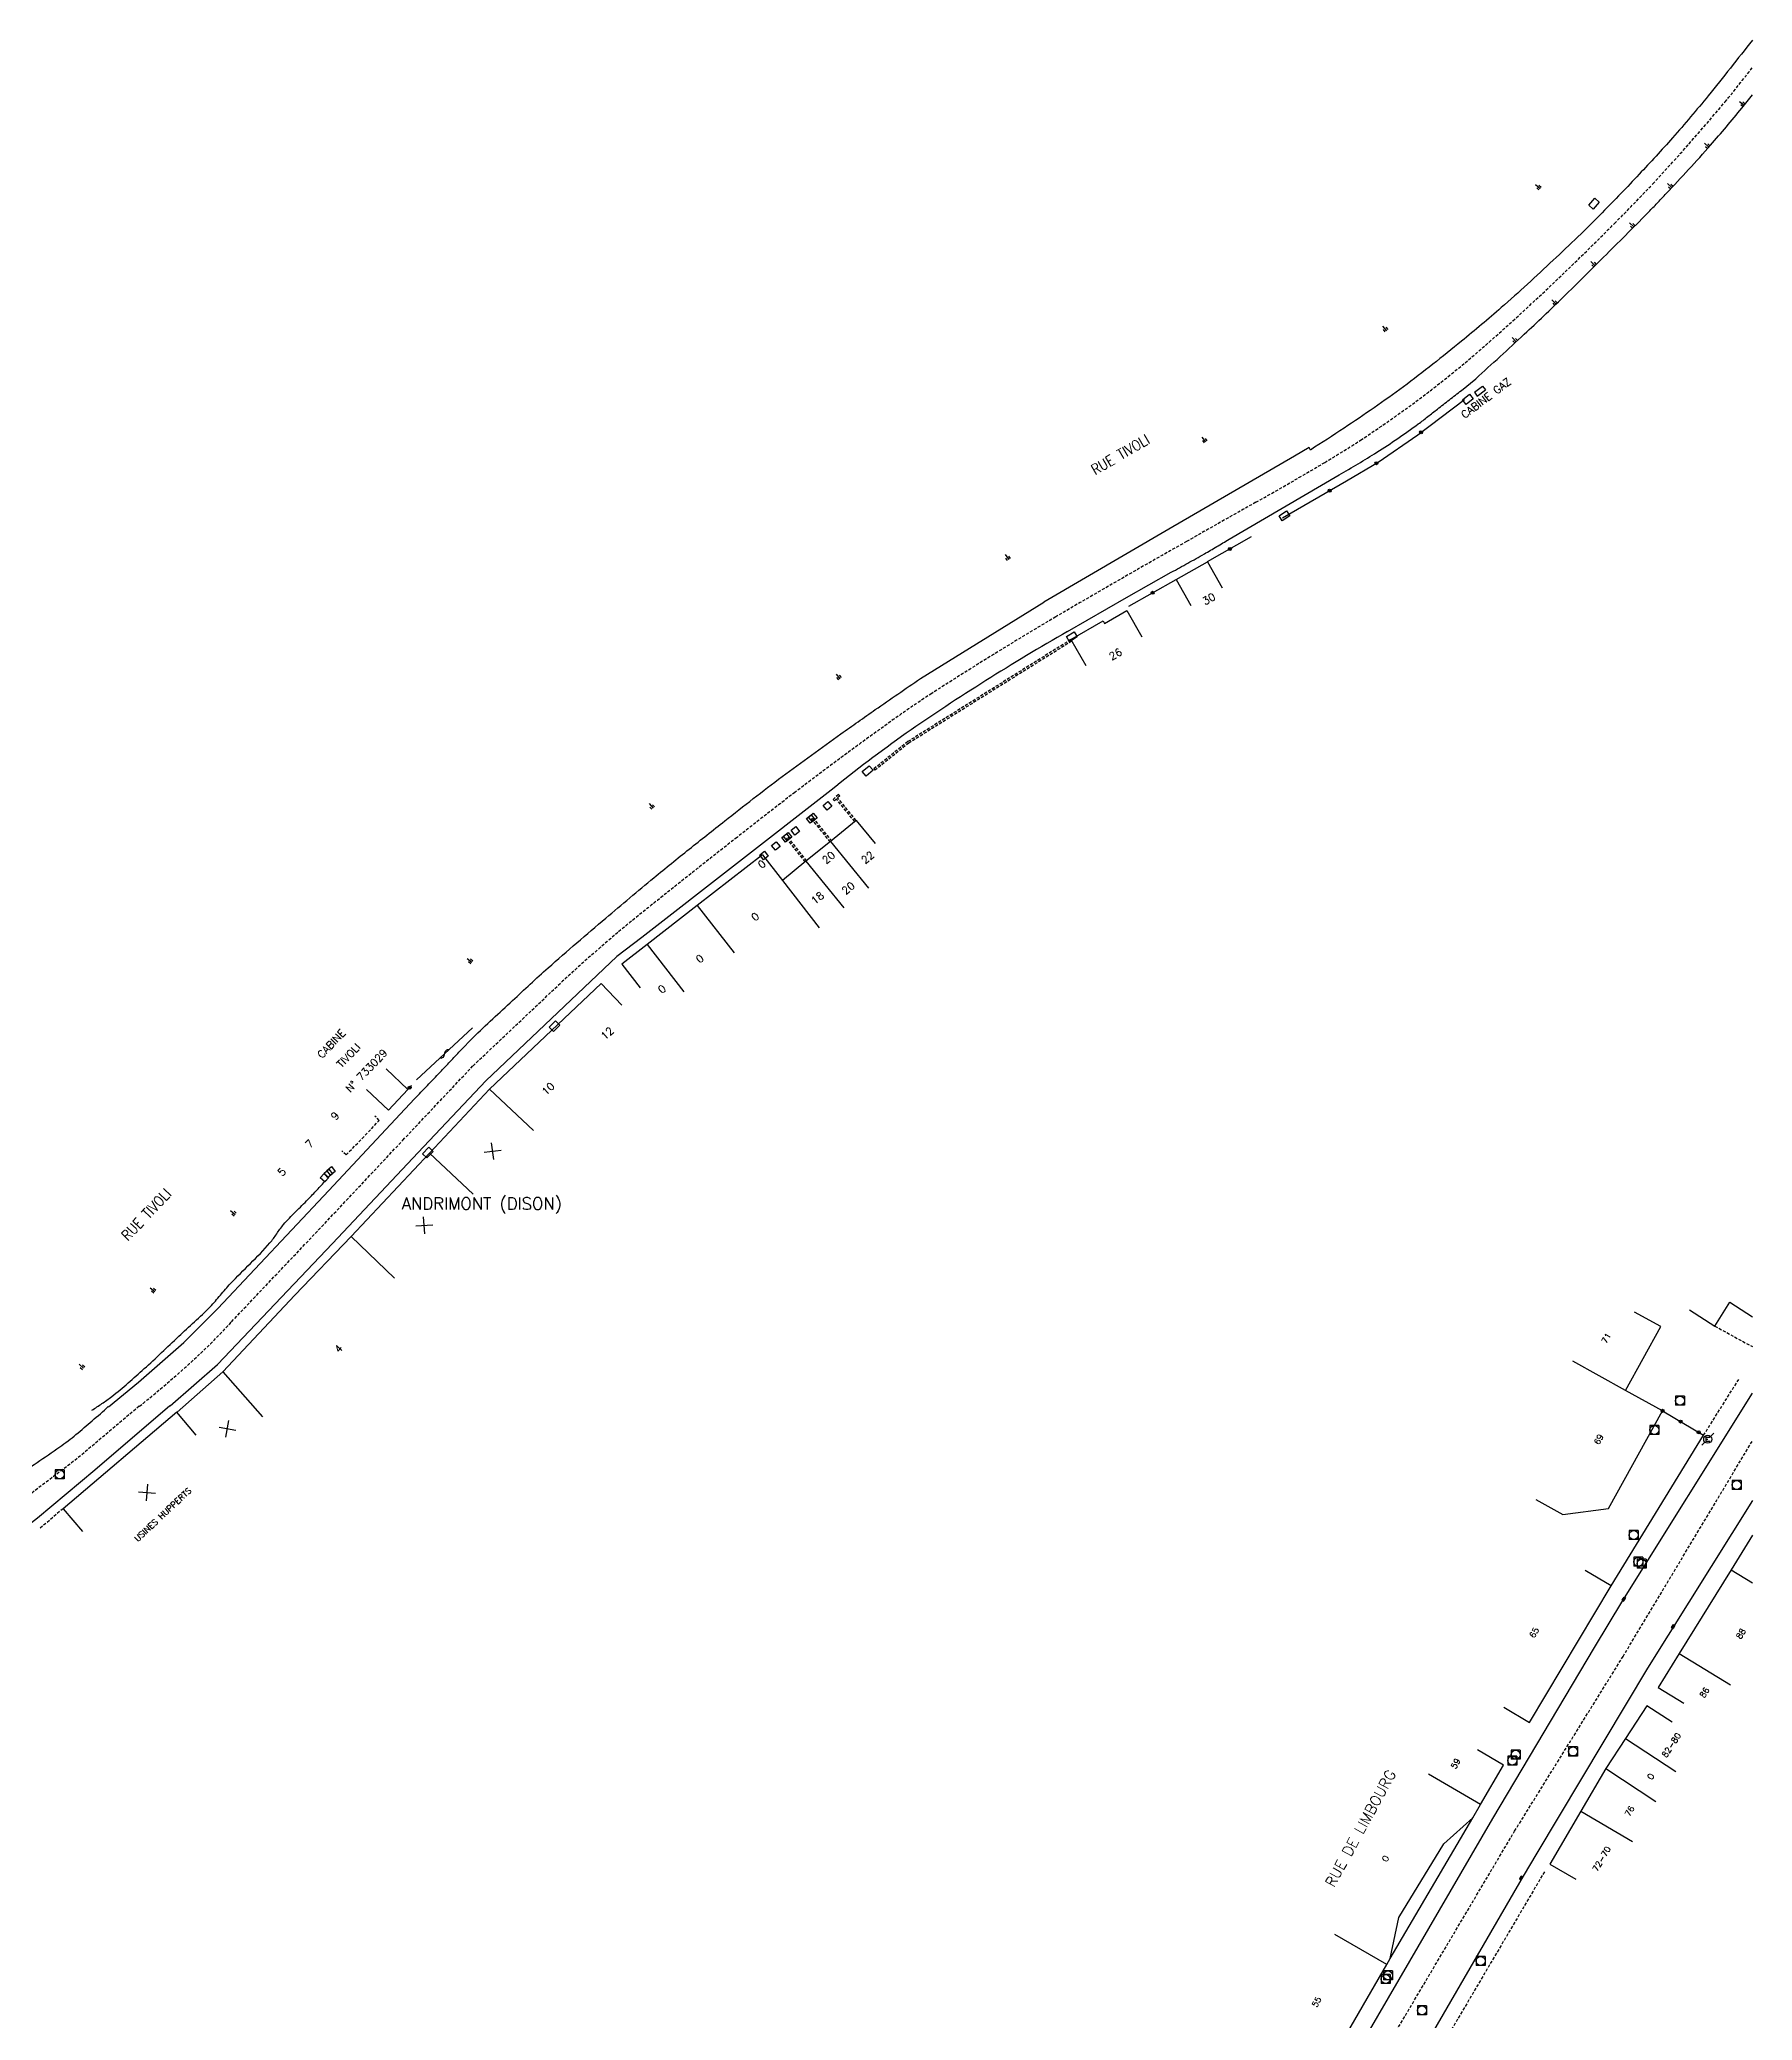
# Model space of a CAD drawing. Header units: millimetres. Extents: x 256000 to 257000, y 144000 to 145001.
# Drawn here: x 256714.9 to 257000, y 144309 to 144638.7 of the extents above; entities that cross this region are included whole.
import ezdxf
from ezdxf.enums import TextEntityAlignment as Align

# ---------------------------------------------------------------- set-up
doc = ezdxf.new("R2010")
doc.units = ezdxf.units.MM
doc.linetypes.add('DASHED', pattern=[0.75, 0.5, -0.25])
doc.layers.get('0').update_dxf_attribs({"linetype": 'CONTINUOUS'})
for name, color, linetype in [('W0001', 6, 'DASHED'), ('W0008', 7, 'CONTINUOUS'), ('W0100', 7, 'CONTINUOUS'), ('W0112', 1, 'DASHED'), ('W0211', 2, 'CONTINUOUS'), ('W0310', 3, 'CONTINUOUS'), ('W0322', 7, 'CONTINUOUS'), ('W0400', 7, 'CONTINUOUS'), ('W0420', 7, 'CONTINUOUS'), ('W0471', 7, 'CONTINUOUS'), ('W0980', 7, 'CONTINUOUS'), ('W0984', 7, 'CONTINUOUS'), ('W0989', 7, 'CONTINUOUS'), ('W0991', 7, 'CONTINUOUS'), ('W1102', 7, 'CONTINUOUS'), ('W1471', 7, 'CONTINUOUS')]:
    doc.layers.add(name, color=color, linetype=linetype)
doc.styles.get("Standard").update_dxf_attribs({"font": 'romans.shx', "width": 0.85})

# ---------------------------------------------------------------- blocks, each defined once
blk = doc.blocks.new('t322o')
at = {"color": 0, "linetype": 'Continuous'}
for radius in [0.25, 0.15]:
    blk.add_circle((0, 0), radius, dxfattribs=at)
blk = doc.blocks.new('T420')
for p, q in [((0.75, 0.75), (-0.75, 0.75)), ((-0.75, 0.75), (-0.75, -0.75)), ((0.75, 0.75), (0.75, -0.75)), ((0.75, -0.75), (-0.75, -0.75))]:
    blk.add_line(p, q)
blk.add_ellipse((0, 0), major_axis=(-0.53, 0.53), ratio=1, start_param=3.926991, end_param=10.210176)
blk = doc.blocks.new('T400')
for p, q in [((-0.15, 0.3), (0.15, 0.3)), ((-0.15, -0.25), (-0.15, 0.3)), ((-0.15, 0.15), (0.15, 0.15)), ((-0.15, 0), (0.15, 0)), ((0.15, 0.3), (0.15, -0.25)), ((-0.15, -0.15), (0.15, -0.15)), ((-0.15, -0.25), (-0.15, -0.3)), ((-0.15, -0.3), (0.15, -0.3)), ((0.15, -0.3), (0.15, -0.25))]:
    blk.add_line(p, q)
blk = doc.blocks.new('T471')
for p, q in [((-0.333334, 0.333334), (-0.333334, -0.333334)), ((-0.333334, 0.333334), (0.333334, 0.333334)), ((-0.333334, 0), (0, 0)), ((0.500001, 0.500001), (1.000002, 1.000002)), ((-0.500001, -0.500001), (-1.000002, -1.000002)), ((-0.333334, -0.333334), (0.333334, -0.333334))]:
    blk.add_line(p, q)
blk.add_ellipse((0, 0), major_axis=(0.471405, 0.471405), ratio=1, start_param=5.4977871438, end_param=11.780972451)
blk = doc.blocks.new('t991o')
at = {"color": 0, "linetype": 'Continuous'}
for p, q in [((-1, 1), (1, -1)), ((-1, -1), (1, 1))]:
    blk.add_line(p, q, dxfattribs=at)
blk = doc.blocks.new('t211o')
at = {"color": 0, "linetype": 'Continuous'}
for p, q in [((-0.29, 0.5), (-0.29, 0)), ((0, 1), (0, 0)), ((0.29, 0.5), (0.29, 0))]:
    blk.add_line(p, q, dxfattribs=at)
blk = doc.blocks.new('t310o')
at = {"color": 0, "linetype": 'Continuous'}
for centre, start, end in [((-0.5, 0.38), 216.8699, 323.1304), ((0.5, -0.37), 36.8699, 143.1303)]:
    blk.add_arc(centre, 0.625, start, end, dxfattribs=at)
blk = doc.blocks.new('t112o')
at = {"color": 0, "linetype": 'Continuous'}
for p, q in [((-0.5, 0.5), (0.5, 0.5)), ((-0.5, -0.5), (-0.5, 0.5)), ((0.5, 0.5), (0.5, -0.5)), ((0.5, -0.5), (-0.5, -0.5))]:
    blk.add_line(p, q, dxfattribs=at)
blk = doc.blocks.new('T1471')
at = {"color": 0, "linetype": 'Continuous', "flags": 128}
blk.add_lwpolyline([(-0.75, -0.5), (-0.75, 0.5), (0.75, 0.5), (0.75, -0.5), (-0.75, -0.5)], dxfattribs=at)

msp = doc.modelspace()

# ---------------------------------------------------------------- linework, layer by layer
at = {"layer": 'W0001'}
for points in [[(256295.03, 144586.36, -0.000002), (256297.34, 144577.54, 0.000001), (256299.64, 144568.73, 0.000219)], [(256801.93, 144481.97, -0.010724), (256811.15, 144490.1, -0.006724), (256819.26, 144496.65, -0.002445), (256830.99, 144505.93, -0.003943), (256840.63, 144513.42, -0.007604), (256856.58, 144525.22, -0.010561), (256863.39, 144529.88, -0.009606), (256884.04, 144542.63, -0.004162), (256905.83, 144555.17, -0.001808), (256917.35, 144561.7, 0.00617), (256928.81, 144568.32, 0.011199), (256934.78, 144572.04, 0.013722), (256943.98, 144578.46, 0.013813), (256952.17, 144584.92, 0.010665), (256960.12, 144591.88, 0.00716), (256968.83, 144600.04, 0.006166), (256977.03, 144608.1, 0.00885), (256983.41, 144614.69, 0.012542), (256995.45, 144628.34, 0.009331), (257000, 144634.07)], [(256623.98, 144517.98, -0.000019), (256640.51, 144501.09, -0.000028)], [(256731.52, 144411.24, 0.018559), (256741.69, 144420.04, 0.018558), (256746.86, 144425.32)]]:
    msp.add_lwpolyline(points, format="xyb", dxfattribs=at)
for points in [[(256746.86, 144425.32), (256761.33, 144440.58), (256775.38, 144455.53), (256787.05, 144467.91), (256801.93, 144481.97)], [(256731.47, 144411.24), (256721.16, 144402.53), (256708.43, 144392.88), (256696.97, 144382.01), (256691.31, 144375.23), (256665.42, 144340.48), (256651.03, 144302.02)], [(256885.62, 144209.56), (256895.42, 144227.26), (256907.36, 144248.35), (256933.84, 144295.67), (256960.43, 144340.54), (256978.47, 144369.59), (257000, 144405.47)]]:
    msp.add_lwpolyline(points, dxfattribs=at)
at = {"layer": 'W0008'}
for p, q in [((256951.56, 144580.33), (256953.94, 144582.27)), ((256861.52, 144532.35), (256882.08, 144545.06)), ((256886.01, 144540.19), (256895.8, 144545.87)), ((256777.93, 144453.48), (256789.19, 144465.4)), ((256736.65, 144411.3), (256744.49, 144418.21)), ((256726.39, 144411.17), (256731.35, 144415.26)), ((256976.47, 144381.35), (256991.88, 144406.41)), ((256939.72, 144319.32), (256953.46, 144342.76))]:
    msp.add_line(p, q, dxfattribs=at)
for points in [[(256345.12, 144420.41, 0.000002), (256349.62, 144406.3, 0.000003), (256352.75, 144396.5, 0.00002)], [(257000, 144638.59, 0.002458), (256996.34, 144633.97, -0.0051), (256992.65, 144629.37, -0.008839), (256986.73, 144622.37, -0.007786), (256981.15, 144616.3, -0.00751), (256975.01, 144609.9, -0.009799), (256966.84, 144601.98)], [(256953.94, 144582.27, 0.00256), (256958, 144585.95, 0.002483), (256962.03, 144589.67, 0.002535), (256965.29, 144592.73, 0.002596), (256968.51, 144595.83, 0.003166), (256972.11, 144599.38, 0.000212), (256975.69, 144602.96, 0.000276), (256979.33, 144606.58, 0.003057), (256982.94, 144610.23, 0.002592), (256984.31, 144611.66, 0.002614), (256985.67, 144613.09, 0.001967), (256989.39, 144617.09, 0.005825), (256993.05, 144621.15, 0.005396), (256995.67, 144624.2, 0.004295), (256998.24, 144627.31, 0.00361), (257000, 144629.5)], [(256966.84, 144601.98, -0.009999), (256958.21, 144594.1, -0.009252), (256951.58, 144588.52, -0.011572), (256941.92, 144580.92, -0.011068), (256932.04, 144574.05, -0.007497), (256926.43, 144570.4), (256926.22, 144570.81), (256923.81, 144569.39), (256902.88, 144557.24), (256882.08, 144545.06)], [(256895.8, 144545.87), (256903.27, 144550.04, -0.00114), (256906.03, 144551.57, 0.004176), (256908.78, 144553.11, 0.004496), (256910.84, 144554.32, -0.002402), (256912.89, 144555.54), (256931.2, 144566.25, 0.001036), (256934.38, 144568.11, 0.009123), (256937.51, 144570.03, 0.00788), (256940.98, 144572.33, 0.007168), (256944.38, 144574.73, 0.009342), (256945.98, 144575.96, -0.001418), (256947.57, 144577.21, 0.000589), (256949.56, 144578.77, 0.000551), (256951.56, 144580.33)], [(256886.01, 144540.19, 0.021386), (256859.14, 144523.26, 0.014345), (256846.65, 144513.81), (256815.17, 144489.26), (256811.01, 144486.08), (256789.19, 144465.4)], [(256784.91, 144470.42), (256787.06, 144472.59, -0.010424), (256790.32, 144475.71, 0.000814), (256793.63, 144478.77, -0.00049), (256796.58, 144481.51, -0.004813), (256799.55, 144484.21, -0.004774), (256804.33, 144488.38, -0.000765), (256809.15, 144492.48, -0.001082), (256813.14, 144495.87, -0.003432), (256817.16, 144499.22, -0.003268), (256823.02, 144503.97, -0.001901), (256828.94, 144508.66, -0.001704), (256833.69, 144512.38, -0.004262), (256838.49, 144516.05, -0.004405), (256843.37, 144519.63, -0.001175), (256848.29, 144523.16, -0.001905), (256851.15, 144525.18, -0.001178), (256854.01, 144527.19, -0.001312), (256857.76, 144529.78, -0.001311), (256861.52, 144532.35)], [(256731.35, 144415.26), (256738.9, 144421.87), (256744.56, 144427.51), (256763.07, 144447.14), (256777.33, 144462.4, -0.003096), (256779.45, 144464.63, 0.001698), (256781.57, 144466.86, 0.000852), (256783.25, 144468.63, 0.00081), (256784.91, 144470.42)], [(256710.68, 144399.34, 0.006997), (256718.26, 144404.48, 0.020542), (256720.96, 144406.54, 0.009841), (256726.34, 144411.18), (256726.34, 144411.18)]]:
    msp.add_lwpolyline(points, format="xyb", dxfattribs=at)
for points in [[(256777.93, 144453.48), (256763.68, 144438.35), (256744.49, 144418.21)], [(256882.03, 144211.49), (256904.08, 144250.63), (256930.54, 144297.55), (256956.82, 144342.64), (256973.73, 144371.1), (256978.42, 144378.93), (257000, 144413.43)], [(256736.6, 144411.31), (256724.07, 144400.58), (256714.53, 144392.59), (256710.12, 144389.18), (256702.82, 144384.07), (256691.51, 144370.51), (256690.04, 144365.06), (256678.28, 144350.76), (256669.51, 144339.97), (256669.49, 144339.99), (256668.84, 144339.07), (256668.49, 144338.21), (256660.37, 144316.76), (256654.12, 144300.08)], [(257000, 144395.56), (256982.54, 144367.64), (256964.1, 144336.88), (256961.84, 144333.04)], [(256961.84, 144333.04), (256943.07, 144300.7), (256936.21, 144288.73), (256907.08, 144238.2), (256891.19, 144210.47), (256889.57, 144207.47)]]:
    msp.add_lwpolyline(points, dxfattribs=at)
at = {"layer": 'W0100'}
for p, q in [((256953.73, 144580.01), (256955.08, 144581.04)), ((256955.08, 144581.04), (256955.57, 144580.4)), ((256953.73, 144580.01), (256954.21, 144579.37)), ((256954.21, 144579.37), (256955.57, 144580.4)), ((256904.08, 144548.84), (256909.29, 144551.8)), ((256909.29, 144551.8), (256911.76, 144547.45)), ((256904.08, 144548.84), (256906.55, 144544.5)), ((256895.86, 144543.66), (256898.36, 144539.33)), ((256886.54, 144538.84), (256889.04, 144534.51)), ((256850.81, 144508.75), (256853.98, 144504.88)), ((256835.25, 144503.04), (256838.56, 144498.77)), ((256842.46, 144501.94), (256838.56, 144498.77)), ((256811.79, 144484.83), (256814.86, 144480.89)), ((256808.38, 144481.62), (256789.81, 144464.01)), ((256808.38, 144481.62), (256811.82, 144478)), ((256776.22, 144463.97), (256772.6, 144467.41)), ((256772.96, 144460.53), (256769.34, 144463.97)), ((256772.96, 144460.53), (256776.22, 144463.97)), ((256779.79, 144453.37), (256789.81, 144464.01))]:
    msp.add_line(p, q, dxfattribs=at)
for points in [[(256886.54, 144538.84), (256891.91, 144541.95), (256892.16, 144541.52), (256895.86, 144543.66)], [(256850.81, 144508.75), (256846.54, 144505.26), (256842.46, 144501.94)], [(256835.25, 144503.04), (256824.36, 144494.6), (256816.03, 144488.12), (256811.79, 144484.83)], [(256779.79, 144453.37), (256766.75, 144439.47), (256757.37, 144429.74), (256745.4, 144416.98), (256737.8, 144410.25)], [(256963.93, 144395.7), (256968.44, 144393.21), (256976.05, 144394.23), (256985.04, 144410.48), (256978.88, 144413.89), (256984.74, 144424.49), (256980.36, 144426.91)], [(256989.54, 144427.27), (256993.76, 144424.59), (256996.26, 144428.54), (257000, 144426.14)], [(256740.98, 144406.44), (256737.74, 144410.26), (256718.8, 144394.19), (256722.04, 144390.38), (256722.04, 144390.38)], [(257000, 144389.79), (256996.44, 144384.04), (256987.83, 144370.11), (256984.32, 144364.44), (256988.57, 144361.81)], [(256958.61, 144361.17), (256962.91, 144358.61), (256976.47, 144381.35), (256972.18, 144383.91)], [(256986.62, 144358.66), (256982.44, 144361.4), (256978.87, 144355.95), (256975.58, 144350.94), (256971.43, 144343.85), (256966.28, 144335.04), (256970.59, 144332.52)], [(256923.58, 144301.37), (256927.9, 144298.87), (256939.15, 144318.33), (256939.72, 144319.32), (256941.13, 144326.17), (256948.65, 144338.39), (256953.46, 144342.76), (256954.75, 144344.98), (256958.55, 144351.53), (256954.23, 144354.04)]]:
    msp.add_lwpolyline(points, dxfattribs=at)
at = {"layer": 'W0112'}
for p, q in [((256853.76, 144517.33), (256853.95, 144517.1)), ((256847.88, 144513.06), (256846.99, 144512.25)), ((256846.99, 144512.25), (256847.2, 144512.02)), ((256848.08, 144512.84), (256847.2, 144512.02)), ((256850.58, 144508.56), (256847.51, 144512.31)), ((256850.81, 144508.75), (256847.73, 144512.52)), ((256847.88, 144513.06), (256848.08, 144512.84)), ((256843.32, 144509.05), (256846.46, 144505.19)), ((256843.58, 144509.2), (256846.69, 144505.38)), ((256842.34, 144501.85), (256839.18, 144505.85)), ((256842.57, 144502.03), (256839.42, 144506.03)), ((256771.45, 144458.82), (256770.73, 144459.51)), ((256765.93, 144453.09), (256765.21, 144453.78)), ((256993.76, 144424.59), (257000, 144421.16)), ((256991.88, 144406.41), (256997.72, 144415.71)), ((256718.8, 144394.19), (256715.02, 144390.95))]:
    msp.add_line(p, q, dxfattribs=at)
for points in [[(256886.54, 144538.84), (256859.42, 144521.86), (256853.76, 144517.33)], [(256886.69, 144538.58), (256859.59, 144521.62), (256853.95, 144517.1)], [(256765.93, 144453.09), (256768.59, 144455.8), (256771.45, 144458.82)], [(256965.39, 144333.76), (256947.99, 144304.23), (256922.52, 144259.38), (256911.57, 144240.33), (256904.9, 144229.08)]]:
    msp.add_lwpolyline(points, dxfattribs=at)
at = {"layer": 'W0211'}
for points in [[(256953.94, 144582.27, 0.00256), (256958, 144585.95, 0.002483), (256962.03, 144589.67, 0.002535), (256965.29, 144592.73, 0.002596), (256968.51, 144595.83, 0.003166), (256972.11, 144599.38, 0.000212), (256975.69, 144602.96, 0.000276), (256979.33, 144606.58, 0.003057), (256982.94, 144610.23, 0.002592), (256984.31, 144611.66, 0.002614), (256985.67, 144613.09, 0.001967), (256989.39, 144617.09, 0.005825), (256993.05, 144621.15, 0.005396), (256995.67, 144624.2, 0.004295), (256998.24, 144627.31, 0.003578), (257000, 144629.5)], [(256723.6, 144410.59, 0.013813), (256725.28, 144411.68, 0.013514), (256726.9, 144412.85, 0.016083), (256729.66, 144415.12, 0.003154), (256732.32, 144417.5, 0.00717), (256735.2, 144420.17, -0.001477), (256738.06, 144422.88, -0.003144), (256740.7, 144425.31, 0.015085), (256743.29, 144427.8, 0.016966), (256745, 144429.73, -0.011241), (256746.69, 144431.67, -0.012526), (256750, 144435.01, 0.023159), (256753.24, 144438.42, 0.026262), (256754.37, 144439.94, -0.026363), (256755.5, 144441.47, -0.022315), (256757.52, 144443.62, 0.007693), (256759.61, 144445.7, 0.002243), (256761.08, 144447.25, 0.002173), (256762.53, 144448.82)]]:
    msp.add_lwpolyline(points, format="xyb", dxfattribs=at)
at = {"layer": 'W0310'}
msp.add_line((256786.97, 144474.21), (256777.65, 144465.57), dxfattribs=at)
at = {"layer": 'W0322'}
for p, q in [((256909.28, 144551.82), (256916.64, 144555.98)), ((256896.23, 144544.42), (256904.08, 144548.84)), ((256776.22, 144463.97), (256776.8, 144464.61)), ((256985.04, 144410.48), (256991.88, 144406.41))]:
    msp.add_line(p, q, dxfattribs=at)
msp.add_lwpolyline([(256921.79, 144559.1), (256932.45, 144565.27), (256937.69, 144568.36), (256944.32, 144572.95), (256952.09, 144578.78)], dxfattribs=at)
at = {"layer": 'W1102'}
for p, q in [((256846.54, 144505.26), (256852.85, 144497.49)), ((256842.46, 144501.94), (256848.76, 144494.18)), ((256838.56, 144498.77), (256844.68, 144490.87)), ((256824.36, 144494.6), (256830.49, 144486.7)), ((256816.03, 144488.12), (256822.16, 144480.23)), ((256789.81, 144464.01), (256797.09, 144457.16)), ((256779.79, 144453.37), (256787.07, 144446.52)), ((256766.75, 144439.47), (256773.95, 144432.54)), ((256745.4, 144416.98), (256752.03, 144409.5)), ((256978.88, 144413.89), (256970.12, 144418.73)), ((256996.44, 144384.04), (257000, 144381.84)), ((256987.83, 144370.11), (256996.33, 144364.85)), ((256978.87, 144355.95), (256987.23, 144350.47)), ((256975.58, 144350.94), (256983.95, 144345.46)), ((256954.75, 144344.98), (256946.1, 144350)), ((256971.43, 144343.85), (256980.06, 144338.8)), ((256939.15, 144318.33), (256930.49, 144323.33))]:
    msp.add_line(p, q, dxfattribs=at)

# ---------------------------------------------------------------- block references
at = {"layer": 'W0112'}
for p, rotation in [((256846.05, 144511.18), 128.7127465511999), ((256843.26, 144509), 308.0847873829599), ((256843.61, 144509.23), 308.7127481450617), ((256837.45, 144504.48), 128.6652357553333), ((256839.15, 144505.83), 306.9867934927453), ((256839.43, 144506.04), 126.9867850686944), ((256840.7, 144507.01), 127.3829633613118), ((256835.48, 144502.91), 37.29954375650024), ((256762.33, 144449.29), 317.9507360918548), ((256762.96, 144450), 129.9309790915634), ((256763.41, 144450.42), 127.8730977361519)]:
    msp.add_blockref('t112o', p, dxfattribs=dict(at, rotation=rotation))
at = {"layer": 'W0211'}
for p, rotation in [((256998.64, 144627.8), 51.11447561706481), ((256992.76, 144620.82), 48.5748200383573), ((256964.66, 144613.93), 48.36647194791522), ((256986.6, 144614.09), 46.95174852550883), ((256980.27, 144607.53), 45.1236074130199), ((256973.81, 144601.08), 44.98727683718644), ((256967.32, 144594.68), 43.94668385675666), ((256939.07, 144590.26), 39.40067386973625), ((256960.68, 144588.41), 42.80617886914792), ((256908.98, 144571.77), 38.3333338685167), ((256876.21, 144552.17), 34.56252303153605), ((256848.1, 144532.34), 38.92753300555113), ((256817.04, 144510.79), 41.46770767863555), ((256786.84, 144485.16), 51.89243416352924), ((256747.46, 144443.16), 49.72797453630888), ((256734.08, 144430.34), 50.29007178424425), ((256722.22, 144417.58), 48.73139529489067)]:
    msp.add_blockref('t211o', p, dxfattribs=dict(at, rotation=rotation))
at = {"layer": 'W0310', "rotation": 42.82238007785919}
msp.add_blockref('t310o', (256782.31, 144469.89), dxfattribs=at)
at = {"layer": 'W0322'}
for p, rotation in [((256944.86, 144573.35), 306.8683887483886), ((256937.42, 144568.2), 300.5281563682975), ((256929.62, 144563.63), 300.0436364089551), ((256913.02, 144553.93), 299.4937037279315), ((256900.16, 144546.63), 299.385773078667), ((256776.51, 144464.29), 317.9954806611076), ((256985.04, 144410.48), 329.2784029951821), ((256988.05, 144408.69), 329.2784029951821), ((256991.06, 144406.9), 329.2784029951821)]:
    msp.add_blockref('t322o', p, dxfattribs=dict(at, rotation=rotation))
at = {"layer": 'W0400'}
for p, rotation in [((256978.6, 144379.16), 328.342833698423), ((256986.82, 144374.56), 328.2041416473688), ((256961.52, 144332.73), 330.2373910490711)]:
    msp.add_blockref('T400', p, dxfattribs=dict(at, rotation=rotation))
at = {"layer": 'W0420'}
for p in [(256987.95, 144412.16), (256983.69, 144407.29), (256718.25, 144399.89), (256997.39, 144398.14), (256980.26, 144389.81), (256981.01, 144385.35), (256981.55, 144385.03), (256960.59, 144353.23), (256970.15, 144353.78), (256960.02, 144352.28), (256939.33, 144316.51), (256954.75, 144318.91), (256938.98, 144315.89), (256945, 144310.68)]:
    msp.add_blockref('T420', p, dxfattribs=at)
at = {"layer": 'W0471'}
msp.add_blockref('T471', (256992.56, 144405.75), dxfattribs=at)
at = {"layer": 'W0991'}
for p, rotation in [((256790.31, 144453.69), 52.43140939989127), ((256778.93, 144441.35), 49.02826764593247), ((256746.17, 144407.5), 34.50852856491425), ((256732.8, 144396.89), 40.3016292281925)]:
    msp.add_blockref('t991o', p, dxfattribs=dict(at, rotation=rotation))
at = {"layer": 'W1471'}
for p, rotation in [((256973.64, 144611.4), 48.68484072550785), ((256952.64, 144578.82), 38.83543473478267), ((256922.11, 144559.44), 32.8912303831473), ((256886.71, 144539.31), 32.0048630741764), ((256852.74, 144517), 39.13782086971747), ((256800.62, 144474.5), 45.73769606091739), ((256779.52, 144453.45), 46.50792283324139)]:
    msp.add_blockref('T1471', p, dxfattribs=dict(at, rotation=rotation))

# ---------------------------------------------------------------- texts
at = {"layer": 'W0980'}
msp.add_text('ANDRIMONT (DISON)', height=2, dxfattribs=at).set_placement((256788.51, 144444.83), align=Align.MIDDLE)
at = {"layer": 'W0984'}
for s, height, rotation, p in [('CABINE GAZ', 1.25, 37.1079, (256955.66, 144579.04)), ('CABINE', 1.25, 46.5165, (256763.46, 144471.58)), ('TIVOLI', 1.25, 46.5165, (256766.34, 144469.63)), ('N° 733029', 1.25, 46.5165, (256769.3, 144467.1)), ('USINES HUPPERTS', 1, 43.1126, (256735.42, 144393.21))]:
    msp.add_text(s, height=height, rotation=rotation, dxfattribs=at).set_placement(p, align=Align.MIDDLE)
at = {"layer": 'W0989', "width": 0.857143}
for rotation, p in [(30.3516, (256894.79, 144569.64)), (46.6767, (256732.65, 144443.16))]:
    msp.add_text('RUE TIVOLI', height=1.75, rotation=rotation, dxfattribs=at).set_placement(p, align=Align.MIDDLE)
at = {"layer": 'W0989'}
msp.add_text('RUE DE LIMBOURG', height=1.75, rotation=61.3695, dxfattribs=at).set_placement((256934.77, 144340.99), align=Align.MIDDLE)
at = {"layer": 'W0991'}
for s, height, rotation, p in [('30', 1.25, 29.5776, (256909.53, 144545.62)), ('26', 1.25, 30.0519, (256893.99, 144536.43)), ('0', 1.25, 37.7766, (256835.11, 144501.47)), ('20', 1.25, 39.0582, (256846.23, 144502.57)), ('22', 1.25, 39.2724, (256852.74, 144502.59)), ('18', 1.25, 39.0582, (256844.38, 144495.84)), ('20', 1.25, 39.0582, (256849.51, 144497.48)), ('0', 1.25, 37.7766, (256834.02, 144492.72)), ('0', 1.25, 37.8531, (256824.8, 144485.73)), ('0', 1.25, 37.8558, (256818.49, 144480.67)), ('12', 1.25, 42.5412, (256809.37, 144473.32)), ('10', 1.25, 43.4754, (256799.53, 144464.09)), ('9', 1.25, 48.0942, (256764.07, 144459.56)), ('7', 1.25, 45, (256759.82, 144454.92)), ('5', 1.25, 46.863, (256755.22, 144450.24)), ('71', 1, 61.052, (256975.68, 144422.58)), ('4', 1.25, 46.4913, (256764.66, 144420.83)), ('69', 1, 61.0425, (256974.42, 144405.74)), ('65', 1, 59.1847, (256963.68, 144373.56)), ('88', 1, 58.2594, (256998.09, 144373.39)), ('86', 1, 58.2597, (256992.03, 144363.59)), ('82-80', 1, 56.7708, (256986.51, 144354.84)), ('59', 1, 59.8405, (256950.6, 144351.77)), ('O', 1, 56.7713, (256983.08, 144349.61)), ('76', 1, 59.6512, (256979.55, 144343.86)), ('72-70', 1, 59.6526, (256974.9, 144335.91)), ('O', 1, 58.4066, (256938.93, 144335.95)), ('55', 1, 59.9753, (256927.47, 144312.1))]:
    msp.add_text(s, height=height, rotation=rotation, dxfattribs=at).set_placement(p, align=Align.MIDDLE)

doc.saveas('drawing.dxf')
